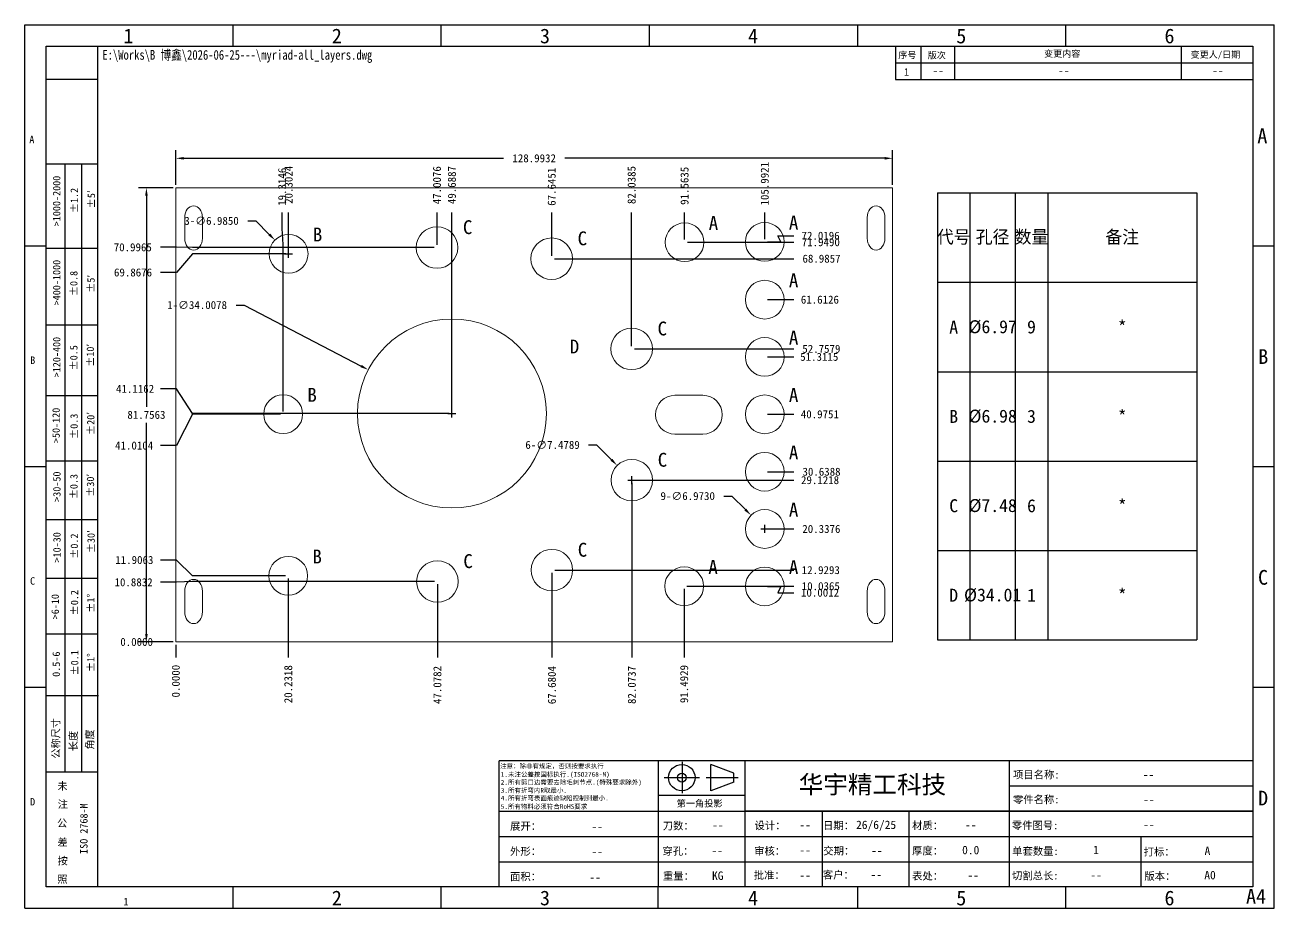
# Model space of a CAD drawing. Header units: millimetres. Extents: x -6 to 399, y -25 to 134.
# Drawn here: x 174.5 to 399.3, y -24.7 to 134.3 of the extents above; entities that cross this region are included whole.
import ezdxf
from ezdxf.enums import TextEntityAlignment as Align

# ---------------------------------------------------------------- set-up
doc = ezdxf.new("R2010")
doc.units = ezdxf.units.MM
doc.header["$MEASUREMENT"] = 0
doc.layers.add('background', color=7, linetype='Continuous', lineweight=0)
doc.layers.add('DIM', color=4, linetype='Continuous')
doc.layers.add('text', color=3, linetype='Continuous')
doc.styles.add('sun-style', font='simfang.ttf', dxfattribs={"width": 0.8})
doc.dimstyles.get("Standard").update_dxf_attribs({"dimtxt": 0.18, "dimasz": 0.18, "dimexe": 0.18, "dimexo": 0.0625, "dimgap": 0.09, "dimtad": 0, "dimtih": 1, "dimtoh": 1, "dimdec": 4, "dimzin": 0, "dimdsep": 46, "dimtxsty": 'Standard', "dimcen": 0.09, "dimadec": 0, "dimazin": 0, "dimtfac": 1, "dimtdec": 4, "dimtofl": 0, "dimtmove": 0, "dimatfit": 3, "dimfxl": 0, "dimtolj": 1, "dimtzin": 0, "dimarcsym": 0})

# ---------------------------------------------------------------- blocks, each defined once
blk = doc.blocks.new('*D40')
at = {"layer": 'Defpoints', "color": 0, "transparency": 16777216}
for p in [(305.14, 46), (310.07, 41.07)]:
    blk.add_point(p, dxfattribs=at)
at = {"layer": 'DIM', "color": 0, "lineweight": -2, "transparency": 16777216}
for p, q in [((300.25, 49.45), (301.69, 49.45)), ((301.69, 49.45), (304.12, 47.02)), ((306.89, 43.53), (308.33, 43.53)), ((307.61, 42.81), (307.61, 44.25))]:
    blk.add_line(p, q, dxfattribs=at)
at = {"layer": 'DIM', "color": 0, "transparency": 16777216}
blk.add_solid([(304.29, 47.19), (303.95, 46.85), (305.14, 46)], dxfattribs=at)
at = {"layer": 'DIM', "color": 0, "transparency": 16777216, "insert": (293.74, 49.45), "char_height": 1.44, "attachment_point": 5}
blk.add_mtext('\\A1;9-∅6.9730', dxfattribs=at)
blk = doc.blocks.new('*D41')
at = {"layer": 'Defpoints', "color": 0, "transparency": 16777216}
for p in [(219.45, 95.53), (224.39, 90.59)]:
    blk.add_point(p, dxfattribs=at)
at = {"layer": 'DIM', "color": 0, "lineweight": -2, "transparency": 16777216}
for p, q in [((214.55, 98.99), (215.99, 98.99)), ((215.99, 98.99), (218.43, 96.55)), ((221.2, 93.06), (222.64, 93.06)), ((221.92, 92.34), (221.92, 93.78))]:
    blk.add_line(p, q, dxfattribs=at)
at = {"layer": 'DIM', "color": 0, "transparency": 16777216}
blk.add_solid([(218.6, 96.72), (218.26, 96.38), (219.45, 95.53)], dxfattribs=at)
at = {"layer": 'DIM', "color": 0, "transparency": 16777216, "insert": (208.04, 98.99), "char_height": 1.44, "attachment_point": 5}
blk.add_mtext('\\A1;3-∅6.9850', dxfattribs=at)
blk = doc.blocks.new('*D42')
at = {"layer": 'Defpoints', "color": 0, "transparency": 16777216}
for p in [(281.04, 54.96), (286.33, 49.67)]:
    blk.add_point(p, dxfattribs=at)
at = {"layer": 'DIM', "color": 0, "lineweight": -2, "transparency": 16777216}
for p, q in [((275.9, 58.66), (277.34, 58.66)), ((277.34, 58.66), (280.03, 55.98)), ((282.97, 52.32), (284.41, 52.32)), ((283.69, 51.6), (283.69, 53.04))]:
    blk.add_line(p, q, dxfattribs=at)
at = {"layer": 'DIM', "color": 0, "transparency": 16777216}
blk.add_solid([(280.2, 56.15), (279.86, 55.81), (281.04, 54.96)], dxfattribs=at)
at = {"layer": 'DIM', "color": 0, "transparency": 16777216, "insert": (269.42, 58.66), "char_height": 1.44, "attachment_point": 5}
blk.add_mtext('\\A1;6-∅7.4789', dxfattribs=at)
blk = doc.blocks.new('*D43')
at = {"layer": 'Defpoints', "color": 0, "transparency": 16777216}
for p in [(236.23, 72.19), (266.37, 56.43)]:
    blk.add_point(p, dxfattribs=at)
at = {"layer": 'DIM', "color": 0, "lineweight": -2, "transparency": 16777216}
for p, q in [((212.5, 83.83), (213.94, 83.83)), ((213.94, 83.83), (234.96, 72.85)), ((250.58, 64.31), (252.02, 64.31)), ((251.3, 63.59), (251.3, 65.03))]:
    blk.add_line(p, q, dxfattribs=at)
at = {"layer": 'DIM', "color": 0, "transparency": 16777216}
blk.add_solid([(235.07, 73.07), (234.85, 72.64), (236.23, 72.19)], dxfattribs=at)
at = {"layer": 'DIM', "color": 0, "transparency": 16777216, "insert": (205.44, 83.83), "char_height": 1.44, "attachment_point": 5}
blk.add_mtext('\\A1;1-∅34.0078', dxfattribs=at)
blk = doc.blocks.new('*D44')
at = {"layer": 'Defpoints', "color": 0, "transparency": 16777216}
for p in [(251.3, 100.47), (251.3, 64.31), (201.61, 23.19)]:
    blk.add_point(p, dxfattribs=at)
at = {"layer": 'DIM', "color": 0, "lineweight": -2, "transparency": 16777216}
blk.add_line((251.3, 64.81), (251.3, 100.47), dxfattribs=at)
at = {"layer": 'DIM', "color": 0, "transparency": 16777216, "insert": (251.3, 105.44), "char_height": 1.44, "attachment_point": 5, "rotation": 90}
blk.add_mtext('\\A1;49.6887', dxfattribs=at)
blk = doc.blocks.new('*D45')
at = {"layer": 'Defpoints', "color": 0, "transparency": 16777216}
for p in [(248.69, 34.08), (201.61, 23.19), (248.69, 20.42)]:
    blk.add_point(p, dxfattribs=at)
at = {"layer": 'DIM', "color": 0, "lineweight": -2, "transparency": 16777216}
blk.add_line((248.69, 33.58), (248.69, 20.42), dxfattribs=at)
at = {"layer": 'DIM', "color": 0, "transparency": 16777216, "insert": (248.69, 15.45), "char_height": 1.44, "attachment_point": 5, "rotation": 90}
blk.add_mtext('\\A1;47.0782', dxfattribs=at)
blk = doc.blocks.new('*D46')
at = {"layer": 'Defpoints', "color": 0, "transparency": 16777216}
for p in [(248.62, 100.47), (248.62, 94.19), (201.61, 23.19)]:
    blk.add_point(p, dxfattribs=at)
at = {"layer": 'DIM', "color": 0, "lineweight": -2, "transparency": 16777216}
blk.add_line((248.62, 94.69), (248.62, 100.47), dxfattribs=at)
at = {"layer": 'DIM', "color": 0, "transparency": 16777216, "insert": (248.62, 105.41), "char_height": 1.44, "attachment_point": 5, "rotation": 90}
blk.add_mtext('\\A1;47.0076', dxfattribs=at)
blk = doc.blocks.new('*D47')
at = {"layer": 'Defpoints', "color": 0, "transparency": 16777216}
for p in [(269.26, 100.47), (269.26, 92.18), (201.61, 23.19)]:
    blk.add_point(p, dxfattribs=at)
at = {"layer": 'DIM', "color": 0, "lineweight": -2, "transparency": 16777216}
blk.add_line((269.26, 92.68), (269.26, 100.47), dxfattribs=at)
at = {"layer": 'DIM', "color": 0, "transparency": 16777216, "insert": (269.26, 105.13), "char_height": 1.44, "attachment_point": 5, "rotation": 90}
blk.add_mtext('\\A1;67.6451', dxfattribs=at)
blk = doc.blocks.new('*D48')
at = {"layer": 'Defpoints', "color": 0, "transparency": 16777216}
for p in [(269.3, 36.12), (201.61, 23.19), (269.3, 20.42)]:
    blk.add_point(p, dxfattribs=at)
at = {"layer": 'DIM', "color": 0, "lineweight": -2, "transparency": 16777216}
blk.add_line((269.3, 35.62), (269.3, 20.42), dxfattribs=at)
at = {"layer": 'DIM', "color": 0, "transparency": 16777216, "insert": (269.3, 15.42), "char_height": 1.44, "attachment_point": 5, "rotation": 90}
blk.add_mtext('\\A1;67.6804', dxfattribs=at)
blk = doc.blocks.new('*D49')
at = {"layer": 'Defpoints', "color": 0, "transparency": 16777216}
for p in [(283.65, 100.47), (283.65, 75.95), (201.61, 23.19)]:
    blk.add_point(p, dxfattribs=at)
at = {"layer": 'DIM', "color": 0, "lineweight": -2, "transparency": 16777216}
blk.add_line((283.65, 76.45), (283.65, 100.47), dxfattribs=at)
at = {"layer": 'DIM', "color": 0, "transparency": 16777216, "insert": (283.65, 105.44), "char_height": 1.44, "attachment_point": 5, "rotation": 90}
blk.add_mtext('\\A1;82.0385', dxfattribs=at)
blk = doc.blocks.new('*D50')
at = {"layer": 'Defpoints', "color": 0, "transparency": 16777216}
for p in [(283.69, 52.32), (201.61, 23.19), (283.69, 20.42)]:
    blk.add_point(p, dxfattribs=at)
at = {"layer": 'DIM', "color": 0, "lineweight": -2, "transparency": 16777216}
blk.add_line((283.69, 51.82), (283.69, 20.42), dxfattribs=at)
at = {"layer": 'DIM', "color": 0, "transparency": 16777216, "insert": (283.69, 15.45), "char_height": 1.44, "attachment_point": 5, "rotation": 90}
blk.add_mtext('\\A1;82.0737', dxfattribs=at)
blk = doc.blocks.new('*D51')
at = {"layer": 'Defpoints', "color": 0, "transparency": 16777216}
for p in [(221.92, 100.47), (221.92, 93.06), (201.61, 23.19)]:
    blk.add_point(p, dxfattribs=at)
at = {"layer": 'DIM', "color": 0, "lineweight": -2, "transparency": 16777216}
blk.add_line((221.92, 93.56), (221.92, 100.47), dxfattribs=at)
at = {"layer": 'DIM', "color": 0, "transparency": 16777216, "insert": (221.92, 105.48), "char_height": 1.44, "attachment_point": 5, "rotation": 90}
blk.add_mtext('\\A1;20.3024', dxfattribs=at)
blk = doc.blocks.new('*D52')
at = {"layer": 'Defpoints', "color": 0, "transparency": 16777216}
for p in [(221.85, 35.1), (201.61, 23.19), (221.85, 20.42)]:
    blk.add_point(p, dxfattribs=at)
at = {"layer": 'DIM', "color": 0, "lineweight": -2, "transparency": 16777216}
blk.add_line((221.85, 34.6), (221.85, 20.42), dxfattribs=at)
at = {"layer": 'DIM', "color": 0, "transparency": 16777216, "insert": (221.85, 15.59), "char_height": 1.44, "attachment_point": 5, "rotation": 90}
blk.add_mtext('\\A1;20.2318', dxfattribs=at)
blk = doc.blocks.new('*D53')
at = {"layer": 'Defpoints', "color": 0, "transparency": 16777216}
for p in [(220.75, 100.47), (220.93, 64.2), (201.61, 23.19)]:
    blk.add_point(p, dxfattribs=at)
at = {"layer": 'DIM', "color": 0, "lineweight": -2, "transparency": 16777216}
for p, q in [((220.75, 97.59), (220.75, 100.47)), ((220.93, 94.71), (220.75, 97.59)), ((220.93, 64.7), (220.93, 94.71))]:
    blk.add_line(p, q, dxfattribs=at)
at = {"layer": 'DIM', "color": 0, "transparency": 16777216, "insert": (220.75, 105.13), "char_height": 1.44, "attachment_point": 5, "rotation": 90}
blk.add_mtext('\\A1;19.3146', dxfattribs=at)
blk = doc.blocks.new('*D54')
at = {"layer": 'Defpoints', "color": 0, "transparency": 16777216}
for p in [(293.11, 33.23), (201.61, 23.19), (293.11, 20.42)]:
    blk.add_point(p, dxfattribs=at)
at = {"layer": 'DIM', "color": 0, "lineweight": -2, "transparency": 16777216}
blk.add_line((293.11, 32.73), (293.11, 20.42), dxfattribs=at)
at = {"layer": 'DIM', "color": 0, "transparency": 16777216, "insert": (293.11, 15.62), "char_height": 1.44, "attachment_point": 5, "rotation": 90}
blk.add_mtext('\\A1;91.4929', dxfattribs=at)
blk = doc.blocks.new('*D55')
at = {"layer": 'Defpoints', "color": 0, "transparency": 16777216}
for p in [(293.18, 100.47), (293.18, 95.14), (201.61, 23.19)]:
    blk.add_point(p, dxfattribs=at)
at = {"layer": 'DIM', "color": 0, "lineweight": -2, "transparency": 16777216}
blk.add_line((293.18, 95.64), (293.18, 100.47), dxfattribs=at)
at = {"layer": 'DIM', "color": 0, "transparency": 16777216, "insert": (293.18, 105.3), "char_height": 1.44, "attachment_point": 5, "rotation": 90}
blk.add_mtext('\\A1;91.5635', dxfattribs=at)
blk = doc.blocks.new('*D56')
at = {"layer": 'Defpoints', "color": 0, "transparency": 16777216}
for p in [(307.61, 100.47), (307.61, 95.21), (201.61, 23.19)]:
    blk.add_point(p, dxfattribs=at)
at = {"layer": 'DIM', "color": 0, "lineweight": -2, "transparency": 16777216}
blk.add_line((307.61, 95.71), (307.61, 100.47), dxfattribs=at)
at = {"layer": 'DIM', "color": 0, "transparency": 16777216, "insert": (307.61, 105.68), "char_height": 1.44, "attachment_point": 5, "rotation": 90}
blk.add_mtext('\\A1;105.9921', dxfattribs=at)
blk = doc.blocks.new('*D57')
at = {"layer": 'Defpoints', "color": 0, "transparency": 16777216}
for p in [(201.61, 23.19), (201.61, 23.19), (201.61, 20.42)]:
    blk.add_point(p, dxfattribs=at)
at = {"layer": 'DIM', "color": 0, "lineweight": -2, "transparency": 16777216}
blk.add_line((201.61, 22.69), (201.61, 20.42), dxfattribs=at)
at = {"layer": 'DIM', "color": 0, "transparency": 16777216, "insert": (201.61, 16.14), "char_height": 1.44, "attachment_point": 5, "rotation": 90}
blk.add_mtext('\\A1;0.0000', dxfattribs=at)
blk = doc.blocks.new('*D58')
at = {"layer": 'Defpoints', "color": 0, "transparency": 16777216}
for p in [(307.61, 64.17), (312.86, 64.17), (201.61, 23.19)]:
    blk.add_point(p, dxfattribs=at)
at = {"layer": 'DIM', "color": 0, "lineweight": -2, "transparency": 16777216}
blk.add_line((308.11, 64.17), (312.86, 64.17), dxfattribs=at)
at = {"layer": 'DIM', "color": 0, "transparency": 16777216, "insert": (317.53, 64.17), "char_height": 1.44, "attachment_point": 5}
blk.add_mtext('\\A1;40.9751', dxfattribs=at)
blk = doc.blocks.new('*D59')
at = {"layer": 'Defpoints', "color": 0, "transparency": 16777216}
for p in [(220.93, 64.2), (198.84, 58.54), (201.61, 23.19)]:
    blk.add_point(p, dxfattribs=at)
at = {"layer": 'DIM', "color": 0, "lineweight": -2, "transparency": 16777216}
for p, q in [((204.6, 64.2), (201.72, 58.54)), ((220.43, 64.2), (204.6, 64.2)), ((201.72, 58.54), (198.84, 58.54))]:
    blk.add_line(p, q, dxfattribs=at)
at = {"layer": 'DIM', "color": 0, "transparency": 16777216, "insert": (194.11, 58.54), "char_height": 1.44, "attachment_point": 5}
blk.add_mtext('\\A1;41.0104', dxfattribs=at)
blk = doc.blocks.new('*D60')
at = {"layer": 'Defpoints', "color": 0, "transparency": 16777216}
for p in [(198.84, 68.75), (251.3, 64.31), (201.61, 23.19)]:
    blk.add_point(p, dxfattribs=at)
at = {"layer": 'DIM', "color": 0, "lineweight": -2, "transparency": 16777216}
for p, q in [((201.72, 68.75), (198.84, 68.75)), ((204.6, 64.31), (201.72, 68.75)), ((250.8, 64.31), (204.6, 64.31))]:
    blk.add_line(p, q, dxfattribs=at)
at = {"layer": 'DIM', "color": 0, "transparency": 16777216, "insert": (194.28, 68.75), "char_height": 1.44, "attachment_point": 5}
blk.add_mtext('\\A1;41.1162', dxfattribs=at)
blk = doc.blocks.new('*D61')
at = {"layer": 'Defpoints', "color": 0, "transparency": 16777216}
for p in [(307.61, 53.83), (312.86, 53.83), (201.61, 23.19)]:
    blk.add_point(p, dxfattribs=at)
at = {"layer": 'DIM', "color": 0, "lineweight": -2, "transparency": 16777216}
blk.add_line((308.11, 53.83), (312.86, 53.83), dxfattribs=at)
at = {"layer": 'DIM', "color": 0, "transparency": 16777216, "insert": (317.83, 53.83), "char_height": 1.44, "attachment_point": 5}
blk.add_mtext('\\A1;30.6388', dxfattribs=at)
blk = doc.blocks.new('*D62')
at = {"layer": 'Defpoints', "color": 0, "transparency": 16777216}
for p in [(283.69, 52.32), (312.86, 52.32), (201.61, 23.19)]:
    blk.add_point(p, dxfattribs=at)
at = {"layer": 'DIM', "color": 0, "lineweight": -2, "transparency": 16777216}
blk.add_line((284.19, 52.32), (312.86, 52.32), dxfattribs=at)
at = {"layer": 'DIM', "color": 0, "transparency": 16777216, "insert": (317.56, 52.32), "char_height": 1.44, "attachment_point": 5}
blk.add_mtext('\\A1;29.1218', dxfattribs=at)
blk = doc.blocks.new('*D63')
at = {"layer": 'Defpoints', "color": 0, "transparency": 16777216}
for p in [(307.61, 74.51), (312.86, 74.51), (201.61, 23.19)]:
    blk.add_point(p, dxfattribs=at)
at = {"layer": 'DIM', "color": 0, "lineweight": -2, "transparency": 16777216}
blk.add_line((308.11, 74.51), (312.86, 74.51), dxfattribs=at)
at = {"layer": 'DIM', "color": 0, "transparency": 16777216, "insert": (317.42, 74.51), "char_height": 1.44, "attachment_point": 5}
blk.add_mtext('\\A1;51.3115', dxfattribs=at)
blk = doc.blocks.new('*D64')
at = {"layer": 'Defpoints', "color": 0, "transparency": 16777216}
for p in [(283.65, 75.95), (312.86, 75.95), (201.61, 23.19)]:
    blk.add_point(p, dxfattribs=at)
at = {"layer": 'DIM', "color": 0, "lineweight": -2, "transparency": 16777216}
blk.add_line((284.15, 75.95), (312.86, 75.95), dxfattribs=at)
at = {"layer": 'DIM', "color": 0, "transparency": 16777216, "insert": (317.8, 75.95), "char_height": 1.44, "attachment_point": 5}
blk.add_mtext('\\A1;52.7579', dxfattribs=at)
blk = doc.blocks.new('*D65')
at = {"layer": 'Defpoints', "color": 0, "transparency": 16777216}
for p in [(307.61, 43.53), (312.86, 43.53), (201.61, 23.19)]:
    blk.add_point(p, dxfattribs=at)
at = {"layer": 'DIM', "color": 0, "lineweight": -2, "transparency": 16777216}
blk.add_line((308.11, 43.53), (312.86, 43.53), dxfattribs=at)
at = {"layer": 'DIM', "color": 0, "transparency": 16777216, "insert": (317.8, 43.53), "char_height": 1.44, "attachment_point": 5}
blk.add_mtext('\\A1;20.3376', dxfattribs=at)
blk = doc.blocks.new('*D66')
at = {"layer": 'Defpoints', "color": 0, "transparency": 16777216}
for p in [(269.3, 36.12), (312.86, 36.12), (201.61, 23.19)]:
    blk.add_point(p, dxfattribs=at)
at = {"layer": 'DIM', "color": 0, "lineweight": -2, "transparency": 16777216}
blk.add_line((269.8, 36.12), (312.86, 36.12), dxfattribs=at)
at = {"layer": 'DIM', "color": 0, "transparency": 16777216, "insert": (317.7, 36.12), "char_height": 1.44, "attachment_point": 5}
blk.add_mtext('\\A1;12.9293', dxfattribs=at)
blk = doc.blocks.new('*D67')
at = {"layer": 'Defpoints', "color": 0, "transparency": 16777216}
for p in [(307.61, 84.81), (312.86, 84.81), (201.61, 23.19)]:
    blk.add_point(p, dxfattribs=at)
at = {"layer": 'DIM', "color": 0, "lineweight": -2, "transparency": 16777216}
blk.add_line((308.11, 84.81), (312.86, 84.81), dxfattribs=at)
at = {"layer": 'DIM', "color": 0, "transparency": 16777216, "insert": (317.53, 84.81), "char_height": 1.44, "attachment_point": 5}
blk.add_mtext('\\A1;61.6126', dxfattribs=at)
blk = doc.blocks.new('*D68')
at = {"layer": 'Defpoints', "color": 0, "transparency": 16777216}
for p in [(198.84, 37.94), (221.85, 35.1), (201.61, 23.19)]:
    blk.add_point(p, dxfattribs=at)
at = {"layer": 'DIM', "color": 0, "lineweight": -2, "transparency": 16777216}
for p, q in [((201.72, 37.94), (198.84, 37.94)), ((204.6, 35.1), (201.72, 37.94)), ((221.35, 35.1), (204.6, 35.1))]:
    blk.add_line(p, q, dxfattribs=at)
at = {"layer": 'DIM', "color": 0, "transparency": 16777216, "insert": (194.15, 37.94), "char_height": 1.44, "attachment_point": 5}
blk.add_mtext('\\A1;11.9063', dxfattribs=at)
blk = doc.blocks.new('*D69')
at = {"layer": 'Defpoints', "color": 0, "transparency": 16777216}
for p in [(198.84, 33.93), (248.69, 34.08), (201.61, 23.19)]:
    blk.add_point(p, dxfattribs=at)
at = {"layer": 'DIM', "color": 0, "lineweight": -2, "transparency": 16777216}
for p, q in [((201.72, 33.93), (198.84, 33.93)), ((204.6, 34.08), (201.72, 33.93)), ((248.19, 34.08), (204.6, 34.08))]:
    blk.add_line(p, q, dxfattribs=at)
at = {"layer": 'DIM', "color": 0, "transparency": 16777216, "insert": (194.01, 33.93), "char_height": 1.44, "attachment_point": 5}
blk.add_mtext('\\A1;10.8832', dxfattribs=at)
blk = doc.blocks.new('*D70')
at = {"layer": 'Defpoints', "color": 0, "transparency": 16777216}
for p in [(293.11, 33.23), (312.86, 33.23), (201.61, 23.19)]:
    blk.add_point(p, dxfattribs=at)
at = {"layer": 'DIM', "color": 0, "lineweight": -2, "transparency": 16777216}
blk.add_line((293.61, 33.23), (312.86, 33.23), dxfattribs=at)
at = {"layer": 'DIM', "color": 0, "transparency": 16777216, "insert": (317.7, 33.23), "char_height": 1.44, "attachment_point": 5}
blk.add_mtext('\\A1;10.0365', dxfattribs=at)
blk = doc.blocks.new('*D71')
at = {"layer": 'Defpoints', "color": 0, "transparency": 16777216}
for p in [(307.61, 33.2), (312.86, 32.06), (201.61, 23.19)]:
    blk.add_point(p, dxfattribs=at)
at = {"layer": 'DIM', "color": 0, "lineweight": -2, "transparency": 16777216}
for p, q in [((308.11, 33.2), (310.49, 33.2)), ((310.49, 33.2), (309.98, 32.06)), ((309.98, 32.06), (312.86, 32.06))]:
    blk.add_line(p, q, dxfattribs=at)
at = {"layer": 'DIM', "color": 0, "transparency": 16777216, "insert": (317.56, 32.06), "char_height": 1.44, "attachment_point": 5}
blk.add_mtext('\\A1;10.0012', dxfattribs=at)
blk = doc.blocks.new('*D72')
at = {"layer": 'Defpoints', "color": 0, "transparency": 16777216}
for p in [(269.26, 92.18), (312.86, 92.18), (201.61, 23.19)]:
    blk.add_point(p, dxfattribs=at)
at = {"layer": 'DIM', "color": 0, "lineweight": -2, "transparency": 16777216}
blk.add_line((269.76, 92.18), (312.86, 92.18), dxfattribs=at)
at = {"layer": 'DIM', "color": 0, "transparency": 16777216, "insert": (317.83, 92.18), "char_height": 1.44, "attachment_point": 5}
blk.add_mtext('\\A1;68.9857', dxfattribs=at)
blk = doc.blocks.new('*D73')
at = {"layer": 'Defpoints', "color": 0, "transparency": 16777216}
for p in [(221.92, 93.06), (198.84, 89.7), (201.61, 23.19)]:
    blk.add_point(p, dxfattribs=at)
at = {"layer": 'DIM', "color": 0, "lineweight": -2, "transparency": 16777216}
for p, q in [((204.6, 93.06), (201.72, 89.7)), ((221.42, 93.06), (204.6, 93.06)), ((201.72, 89.7), (198.84, 89.7))]:
    blk.add_line(p, q, dxfattribs=at)
at = {"layer": 'DIM', "color": 0, "transparency": 16777216, "insert": (193.91, 89.7), "char_height": 1.44, "attachment_point": 5}
blk.add_mtext('\\A1;69.8676', dxfattribs=at)
blk = doc.blocks.new('*D74')
at = {"layer": 'Defpoints', "color": 0, "transparency": 16777216}
for p in [(198.84, 94.23), (248.62, 94.19), (201.61, 23.19)]:
    blk.add_point(p, dxfattribs=at)
at = {"layer": 'DIM', "color": 0, "lineweight": -2, "transparency": 16777216}
for p, q in [((201.72, 94.23), (198.84, 94.23)), ((204.6, 94.19), (201.72, 94.23)), ((248.12, 94.19), (204.6, 94.19))]:
    blk.add_line(p, q, dxfattribs=at)
at = {"layer": 'DIM', "color": 0, "transparency": 16777216, "insert": (193.87, 94.23), "char_height": 1.44, "attachment_point": 5}
blk.add_mtext('\\A1;70.9965', dxfattribs=at)
blk = doc.blocks.new('*D75')
at = {"layer": 'Defpoints', "color": 0, "transparency": 16777216}
for p in [(293.18, 95.14), (312.86, 95.14), (201.61, 23.19)]:
    blk.add_point(p, dxfattribs=at)
at = {"layer": 'DIM', "color": 0, "lineweight": -2, "transparency": 16777216}
blk.add_line((293.68, 95.14), (312.86, 95.14), dxfattribs=at)
at = {"layer": 'DIM', "color": 0, "transparency": 16777216, "insert": (317.7, 95.14), "char_height": 1.44, "attachment_point": 5}
blk.add_mtext('\\A1;71.9490', dxfattribs=at)
blk = doc.blocks.new('*D76')
at = {"layer": 'Defpoints', "color": 0, "transparency": 16777216}
for p in [(307.61, 95.21), (312.86, 96.31), (201.61, 23.19)]:
    blk.add_point(p, dxfattribs=at)
at = {"layer": 'DIM', "color": 0, "lineweight": -2, "transparency": 16777216}
for p, q in [((308.11, 95.21), (310.49, 95.21)), ((310.49, 95.21), (309.98, 96.31)), ((309.98, 96.31), (312.86, 96.31))]:
    blk.add_line(p, q, dxfattribs=at)
at = {"layer": 'DIM', "color": 0, "transparency": 16777216, "insert": (317.66, 96.31), "char_height": 1.44, "attachment_point": 5}
blk.add_mtext('\\A1;72.0196', dxfattribs=at)
blk = doc.blocks.new('*D77')
at = {"layer": 'Defpoints', "color": 0, "transparency": 16777216}
for p in [(198.84, 23.19), (201.61, 23.19), (201.61, 23.19)]:
    blk.add_point(p, dxfattribs=at)
at = {"layer": 'DIM', "color": 0, "lineweight": -2, "transparency": 16777216}
blk.add_line((201.11, 23.19), (198.84, 23.19), dxfattribs=at)
at = {"layer": 'DIM', "color": 0, "transparency": 16777216, "insert": (194.56, 23.19), "char_height": 1.44, "attachment_point": 5}
blk.add_mtext('\\A1;0.0000', dxfattribs=at)
blk = doc.blocks.new('星海钣金-A4-CAD')
for p, q in [((0, 0), (0, 210)), ((0, 210), (297, 210)), ((49.5, 205), (49.5, 210)), ((99, 205), (99, 210)), ((148.5, 205), (148.5, 210)), ((198, 205), (198, 210)), ((247.5, 205), (247.5, 210)), ((297, 0), (297, 210)), ((5, 5), (5, 205)), ((5, 205), (292, 205)), ((17.33, 5), (17.33, 205)), ((207, 205), (207, 197)), ((213, 205), (213, 197)), ((221, 205), (221, 197)), ((274.95, 205), (274.95, 197)), ((292, 205), (292, 5)), ((207, 201), (292, 201)), ((17.33, 197), (5, 197)), ((207, 197), (292, 197)), ((17.33, 176.93), (5, 176.93)), ((9.54, 32.37), (9.54, 176.93)), ((13.5, 32.37), (13.5, 176.93)), ((0, 157.5), (5, 157.5)), ((292, 157.5), (297, 157.5)), ((17.33, 156.88), (5, 156.88)), ((17.33, 138.61), (5, 138.61)), ((17.33, 121.83), (5, 121.83)), ((0, 105), (5, 105)), ((17.33, 106.26), (5, 106.26)), ((292, 105), (297, 105)), ((17.33, 92.31), (5, 92.31)), ((17.33, 78.36), (5, 78.36)), ((5, 65.21), (17.33, 65.21)), ((0, 52.5), (5, 52.5)), ((292, 52.5), (297, 52.5)), ((17.47, 50.46), (5, 50.46)), ((292, 35), (112.72, 35)), ((112.72, 5), (112.72, 35)), ((150.6, 35), (150.6, 5)), ((156.27, 34.78), (156.27, 27.33)), ((163.06, 27.87), (163.06, 34.14)), ((168.57, 32.05), (163.06, 34.14)), ((171.13, 35), (171.13, 5)), ((234.13, 5), (234.13, 35)), ((5, 32.37), (17.33, 32.37)), ((151.99, 31.01), (160.36, 31.01)), ((162.01, 31.01), (169.61, 31.01)), ((168.57, 29.96), (163.06, 27.87)), ((168.57, 29.96), (168.57, 32.05)), ((150.6, 26.83), (171.13, 26.83)), ((292, 29), (234.13, 29)), ((112.72, 23), (292, 23)), ((292, 23), (171.13, 23)), ((189.59, 23), (189.59, 5)), ((210.13, 23), (210.13, 5)), ((112.72, 17), (292, 17)), ((265.3, 17), (265.3, 5)), ((112.72, 11), (292, 11)), ((292, 5), (5, 5)), ((49.5, 0), (49.5, 5)), ((99, 0), (99, 5)), ((150.6, 0), (150.6, 5)), ((198, 0), (198, 5)), ((247.5, 0), (247.5, 5)), ((0, 0), (297, 0))]:
    blk.add_line(p, q)
for radius in [3.14, 1.05]:
    blk.add_circle((156.18, 31.01), radius)
at = {"color": 1, "lineweight": -2, "style": 'sun-style'}
for tag, p in [('设变', (217.15, 198.12)), ('设变内容', (246.99, 198.12)), ('变更人', (283.65, 198.12)), ('项目名称', (267.16, 30.73)), ('零件名称', (267.25, 24.78)), ('折弯刀数', (164.74, 18.72)), ('设计', (185.48, 18.79)), ('日期', (202.38, 18.79)), ('材质', (224.88, 18.79)), ('零件图号', (267.21, 18.91)), ('展开尺寸', (136.04, 18.41)), ('穿孔次数', (164.6, 12.64)), ('审核', (185.48, 12.79)), ('交期', (202.55, 12.69)), ('厚度', (224.88, 12.79)), ('数量', (254.68, 12.83)), ('打标号', (281.17, 12.61)), ('外形尺寸', (136.04, 12.41)), ('重量', (164.72, 6.69)), ('批准', (185.48, 6.79)), ('客户', (202.43, 6.97)), ('表面处理', (225.44, 6.79)), ('切割长度', (254.68, 6.84)), ('版本', (281.79, 6.83)), ('面积', (135.55, 6.34))]:
    blk.add_attdef(tag, text='', height=2, dxfattribs=at).set_placement(p, align=Align.CENTER)
at = {"layer": 'text', "lineweight": -2, "style": 'sun-style'}
for s, height, p in [('1', 3.5, (23.41, 205.64)), ('2', 3.5, (72.97, 205.64)), ('3', 3.5, (122.45, 205.64)), ('4', 3.5, (171.94, 205.64)), ('5', 3.5, (221.45, 205.64)), ('6', 3.5, (270.95, 205.64)), ('序号', 1.54, (207.65, 202.06)), ('版次', 1.54, (214.67, 202.03)), ('变更内容', 1.54, (242.34, 202.41)), ('变更人/日期', 1.54, (277.15, 202.19)), ('1', 1.8, (209, 197.93)), ('A', 3.5, (293.03, 181.89)), ('A', 1.77, (1.03, 181.89)), ('B', 1.77, (1.25, 129.39)), ('B', 3.5, (293.25, 129.39)), ('C', 3.5, (293.2, 76.89)), ('C', 1.77, (1.2, 76.89)), ('注意：除非有规定，否则按要求执行', 1.1, (112.98, 33.22)), ('项目名称:', 1.8, (234.95, 30.81)), ('未', 1.77, (7.72, 28.11)), ('2.所有剪口边需要去除毛刺节点.(特殊要求除外)', 1.1, (113.13, 29.36)), ('1.未注公差按国标执行.(ISO2768-M)', 1.1, (113.13, 31.23)), ('华宇精工科技', 4.285, (183.98, 27.23)), ('3.所有折弯内R取最小.', 1.1, (113.13, 27.43)), ('4.所有折弯表面痕迹缺陷控制到最小.', 1.1, (113.13, 25.6)), ('零件名称:', 1.8, (234.93, 24.9)), ('D', 3.5, (293.22, 24.39)), ('D', 1.77, (1.22, 24.39)), ('注', 1.77, (7.79, 23.79)), ('5.所有物料必须符合RoHS要求', 1.1, (113.13, 23.6)), ('第一角投影', 1.563, (154.95, 24.08)), ('公', 1.77, (7.65, 19.3)), ('展开：', 1.8, (115.34, 18.58)), ('刀数：', 1.8, (151.65, 18.65)), ('设计：', 1.8, (173.49, 18.71)), ('日期：', 1.8, (189.77, 18.72)), ('材质：', 1.8, (210.94, 18.72)), ('零件图号:', 1.8, (234.67, 18.74)), ('差', 1.77, (7.74, 14.76)), ('按', 1.77, (7.76, 10.33)), ('外形：', 1.8, (115.34, 12.58)), ('穿孔：', 1.8, (151.58, 12.65)), ('审核：', 1.8, (173.38, 12.66)), ('交期：', 1.8, (189.82, 12.7)), ('厚度：', 1.8, (210.94, 12.72)), ('单套数量:', 1.8, (234.74, 12.61)), ('打标：', 1.8, (266, 12.46)), ('批准：', 1.8, (173.29, 6.91)), ('客户：', 1.8, (189.71, 6.98)), ('照', 1.77, (7.7, 5.98)), ('面积：', 1.8, (115.34, 6.58)), ('重量：', 1.8, (151.7, 6.7)), ('表处：', 1.8, (210.94, 6.72)), ('切割总长:', 1.8, (234.7, 6.8)), ('版本：', 1.8, (266.18, 6.68)), ('2', 3.5, (72.97, 0.64)), ('3', 3.5, (122.45, 0.64)), ('4', 3.5, (171.94, 0.64)), ('5', 3.5, (221.45, 0.64)), ('6', 3.5, (270.95, 0.64)), ('A4', 3.5, (290.35, 1.05)), ('1', 1.77, (23.41, 0.64))]:
    blk.add_text(s, height=height, dxfattribs=at).set_placement(p)
for s, p in [('>1000-2000', (8.4, 162.13)), ('±1.2', (12.6, 165.25)), ('±5′', (16.66, 166.41)), ('>400-1000', (8.4, 143.33)), ('±0.8', (12.48, 145.51)), ('±5′', (16.56, 146.32)), ('>120-400', (8.41, 126.21)), ('±0.5', (12.48, 127.85)), ('±10′', (16.42, 128.71)), ('>50-120', (8.27, 110.57)), ('±0.3', (12.54, 111.56)), ('±20′', (16.51, 112.5)), ('>30-50', (8.46, 96.6)), ('±0.3', (12.51, 97.22)), ('±30′', (16.44, 97.8)), ('>10-30', (8.47, 82.17)), ('±30′', (16.59, 84.39)), ('±0.2', (12.61, 83.06)), ('>6-10', (8.06, 68.66)), ('±0.2', (12.65, 69.62)), ('±1°', (16.53, 70.24)), ('0.5-6', (8.31, 54.98)), ('±0.1', (12.69, 55.31)), ('±1°', (16.53, 56.1)), ('公称尺寸', (8.22, 35.55)), ('长度', (12.4, 37.32)), ('角度', (16.3, 37.67)), ('ISO 2768-M', (14.88, 12.87))]:
    blk.add_text(s, height=1.766, rotation=90, dxfattribs=at).set_placement(p)
at = {"layer": 'text', "color": 6, "insert": (18.4, 204.05), "char_height": 2.312, "width": 189.3482, "attachment_point": 1, "style": 'sun-style'}
blk.add_mtext('E:\\\\Works\\\\B 博鑫\\\\2026-06-25---\\\\myriad-all_layers.dwg', dxfattribs=at)
blk = doc.blocks.new('*D81')
at = {"layer": 'Defpoints', "color": 0, "transparency": 16777216}
for p in [(201.61, 104.95), (196.32, 23.19), (201.61, 23.19)]:
    blk.add_point(p, dxfattribs=at)
at = {"layer": 'DIM', "color": 0, "lineweight": -2, "transparency": 16777216}
for p, q in [((201.11, 104.95), (194.88, 104.95)), ((196.32, 103.51), (196.32, 65.51)), ((196.32, 24.63), (196.32, 62.63)), ((201.11, 23.19), (194.88, 23.19))]:
    blk.add_line(p, q, dxfattribs=at)
at = {"layer": 'DIM', "color": 0, "transparency": 16777216}
for points in [[(196.08, 103.51), (196.56, 103.51), (196.32, 104.95)], [(196.08, 24.63), (196.56, 24.63), (196.32, 23.19)]]:
    blk.add_solid(points, dxfattribs=at)
at = {"layer": 'DIM', "color": 0, "transparency": 16777216, "insert": (196.32, 64.07), "char_height": 1.44, "attachment_point": 5}
blk.add_mtext('\\A1;81.7563', dxfattribs=at)
blk = doc.blocks.new('*D82')
at = {"layer": 'Defpoints', "color": 0, "transparency": 16777216}
for p in [(330.61, 110.25), (201.61, 104.95), (330.61, 104.95)]:
    blk.add_point(p, dxfattribs=at)
at = {"layer": 'DIM', "color": 0, "lineweight": -2, "transparency": 16777216}
for p, q in [((201.61, 105.45), (201.61, 111.69)), ((203.05, 110.25), (260.59, 110.25)), ((329.17, 110.25), (271.63, 110.25)), ((330.61, 105.45), (330.61, 111.69))]:
    blk.add_line(p, q, dxfattribs=at)
at = {"layer": 'DIM', "color": 0, "transparency": 16777216}
for points in [[(203.05, 110.49), (203.05, 110.01), (201.61, 110.25)], [(329.17, 110.49), (329.17, 110.01), (330.61, 110.25)]]:
    blk.add_solid(points, dxfattribs=at)
at = {"layer": 'DIM', "color": 0, "transparency": 16777216, "insert": (266.11, 110.25), "char_height": 1.44, "attachment_point": 5}
blk.add_mtext('\\A1;128.9932', dxfattribs=at)

msp = doc.modelspace()

# ---------------------------------------------------------------- linework, layer by layer
at = {"layer": 'background', "color": 18, "lineweight": 0, "true_color": 0x000000}
msp.add_lwpolyline([(201.61464, 23.19418), (201.61464, 104.95044), (330.60783, 104.95044), (330.60783, 23.19418)], close=True, dxfattribs=at)
at = {"layer": 'background'}
msp.add_lwpolyline([(201.61464, 23.19418), (201.61464, 104.95044), (330.60783, 104.95044), (330.60783, 23.19418)], close=True, dxfattribs=at)
for centre, radius in [((248.62227, 94.19071), 3.73945), ((293.17811, 95.14321), 3.4865), ((307.60671, 95.21377), 3.4865), ((221.91699, 93.06182), 3.4925), ((269.25977, 92.17988), 3.73945), ((307.60671, 84.80682), 3.4865), ((251.30338, 64.31043), 17.00389), ((283.65311, 75.9521), 3.73945), ((307.60671, 74.50571), 3.4865), ((220.92922, 64.2046), 3.4925), ((307.60671, 64.16932), 3.4865), ((307.60671, 53.83293), 3.4865), ((283.68839, 52.31599), 3.73945), ((307.60671, 43.53182), 3.4865), ((221.84644, 35.10043), 3.4925), ((269.29505, 36.12349), 3.73945), ((248.69283, 34.07738), 3.73945), ((293.10755, 33.23071), 3.4865), ((307.60671, 33.19543), 3.4865)]:
    msp.add_circle(centre, radius, dxfattribs=at)
for points in [[(206.39477, 99.58821), (206.39477, 99.58821), (206.39477, 95.84876), (206.39477, 95.84876), (206.39477, 94.6846), (205.68922, 93.7321), (204.80727, 93.7321), (203.92533, 93.7321), (203.21977, 94.6846), (203.21977, 95.84876), (203.21977, 95.84876), (203.21977, 99.58821), (203.21977, 99.58821), (203.21977, 100.75238), (203.92533, 101.70488), (204.80727, 101.70488), (205.68922, 101.70488), (206.39477, 100.75238), (206.39477, 99.58821)], [(329.232, 99.58821), (329.232, 99.58821), (329.232, 95.84876), (329.232, 95.84876), (329.232, 94.6846), (328.52644, 93.7321), (327.6445, 93.7321), (326.76255, 93.7321), (326.057, 94.6846), (326.057, 95.84876), (326.057, 95.84876), (326.057, 99.58821), (326.057, 99.58821), (326.057, 100.75238), (326.76255, 101.70488), (327.6445, 101.70488), (328.52644, 101.70488), (329.232, 100.75238), (329.232, 99.58821)], [(299.95144, 64.09877), (299.95144, 62.15849), (298.39922, 60.60627), (296.45895, 60.60627), (296.45895, 60.60627), (291.4495, 60.60627), (291.4495, 60.60627), (289.50922, 60.60627), (287.957, 62.15849), (287.957, 64.09877), (287.957, 66.03904), (289.50922, 67.59127), (291.4495, 67.59127), (291.4495, 67.59127), (296.45895, 67.59127), (296.45895, 67.59127), (298.39922, 67.59127), (299.95144, 66.03905), (299.95144, 64.09877)], [(206.39477, 32.34877), (206.39477, 32.34877), (206.39477, 28.60932), (206.39477, 28.60932), (206.39477, 27.44516), (205.68922, 26.49266), (204.80727, 26.49266), (203.92533, 26.49266), (203.21977, 27.44516), (203.21977, 28.60932), (203.21977, 28.60932), (203.21977, 32.34877), (203.21977, 32.34877), (203.21977, 33.51293), (203.92533, 34.46543), (204.80727, 34.46543), (205.68922, 34.46543), (206.39477, 33.51293), (206.39477, 32.34877)], [(329.232, 32.34877), (329.232, 32.34877), (329.232, 28.60932), (329.232, 28.60932), (329.232, 27.44516), (328.52644, 26.49266), (327.6445, 26.49266), (326.76255, 26.49266), (326.057, 27.44516), (326.057, 28.60932), (326.057, 28.60932), (326.057, 32.34877), (326.057, 32.34877), (326.057, 33.51293), (326.76255, 34.46543), (327.6445, 34.46543), (328.52644, 34.46543), (329.232, 33.51293), (329.232, 32.34877)]]:
    msp.add_open_spline(points, degree=3, knots=[0, 0, 0, 0, 1, 1, 1, 2, 2, 2, 3, 3, 3, 4, 4, 4, 5, 5, 5, 6, 6, 6, 6], dxfattribs=at)
at = {"layer": 'text', "color": 3}
for p, q in [((338.69478, 104.02249), (338.69478, 23.5581)), ((338.69478, 104.02249), (385.37579, 104.02249)), ((344.5299, 104.02249), (344.5299, 23.5581)), ((352.69908, 104.02249), (352.69908, 23.5581)), ((358.53421, 104.02249), (358.53421, 23.5581)), ((385.37579, 104.02249), (385.37579, 23.5581)), ((338.69478, 87.92961), (385.37579, 87.92961)), ((338.69478, 71.83673), (385.37579, 71.83673)), ((338.69478, 55.74385), (385.37579, 55.74385)), ((338.69478, 39.65098), (385.37579, 39.65098)), ((338.69478, 23.5581), (385.37579, 23.5581))]:
    msp.add_line(p, q, dxfattribs=at)

# ---------------------------------------------------------------- block references
at = {"xscale": 0.7569190628509884, "yscale": 0.7569190628509884, "zscale": 0.7569190628509884}
msp.add_blockref('星海钣金-A4-CAD', (174.46342, -24.70013), dxfattribs=at).add_auto_attribs({'项目名称': '--', '零件名称': '--', '零件图号': '--', '材质': '--', '厚度': '0.0', '数量': '1', '表面处理': '--', '交期': '--', '展开尺寸': '--', '外形尺寸': '--', '切割长度': '--', '折弯刀数': '--', '穿孔次数': '--', '面积': '--', '重量': 'KG', '批准': '--', '审核': '--', '设计': '--', '版本': 'A0', '设变': '--', '设变内容': '--', '变更人': '--', '打标号': 'A', '日期': '26/6/25', '客户': '--'})

# ---------------------------------------------------------------- texts
at = {"layer": 'text', "color": 3}
for s, insert, char_height, attachment_point in [('C', (253.28689, 96.56745), 2.5, 7), ('A', (297.5272, 97.35918), 2.5, 7), ('A', (311.95581, 97.42974), 2.5, 7), ('B', (226.27357, 95.28161), 2.5, 7), ('C', (273.92439, 94.55662), 2.5, 7), ('代号', (341.61234, 95.97605), 2.334051, 5), ('孔径', (348.61449, 95.97605), 2.334051, 5), ('数量', (355.61664, 95.97605), 2.334051, 5), ('备注', (371.955, 95.97605), 2.334051, 5), ('A', (311.95581, 87.0228), 2.5, 7), ('A', (341.61234, 79.88317), 2.33405, 5), ('{\\fSimSun|b0|i0|c134|p2;%%c}6.97', (348.61449, 79.88317), 2.3340509, 5), ('9', (355.61664, 79.88317), 2.33405, 5), ('*', (371.955, 79.88317), 2.33405, 5), ('C', (288.31773, 78.32884), 2.5, 7), ('A', (311.95581, 76.72168), 2.5, 7), ('D', (272.51419, 75.11788), 2.5, 7), ('B', (225.28579, 66.42438), 2.5, 7), ('A', (311.95581, 66.38529), 2.5, 7), ('B', (341.61234, 63.79029), 2.33405, 5), ('{\\fSimSun|b0|i0|c134|p2;%%c}6.98', (348.61449, 63.79029), 2.3340509, 5), ('3', (355.61664, 63.79029), 2.33405, 5), ('*', (371.955, 63.79029), 2.33405, 5), ('A', (311.95581, 56.04891), 2.5, 7), ('C', (288.35301, 54.69273), 2.5, 7), ('A', (311.95581, 45.74779), 2.5, 7), ('C', (341.61234, 47.69742), 2.33405, 5), ('{\\fSimSun|b0|i0|c134|p2;%%c}7.48', (348.61449, 47.69742), 2.3340509, 5), ('6', (355.61664, 47.69742), 2.33405, 5), ('*', (371.955, 47.69742), 2.33405, 5), ('C', (273.95967, 38.50023), 2.5, 7), ('B', (226.20302, 37.32022), 2.5, 7), ('C', (253.35745, 36.45412), 2.5, 7), ('A', (297.45664, 35.44668), 2.5, 7), ('A', (311.95581, 35.41141), 2.5, 7), ('D', (341.61234, 31.60454), 2.33405, 5), ('{\\fSimSun|b0|i0|c134|p2;%%c}34.01', (348.61449, 31.60454), 2.3340509, 5), ('1', (355.61664, 31.60454), 2.33405, 5), ('*', (371.955, 31.60454), 2.33405, 5)]:
    msp.add_mtext(s, dxfattribs=dict(at, insert=insert, char_height=char_height, attachment_point=attachment_point))

# ---------------------------------------------------------------- dimensions: what is measured, and where the dimension line sits
at = {"layer": 'DIM'}
dim = msp.add_linear_dim(base=(330.60783, 110.24887), p1=(201.61464, 104.95044), p2=(330.60783, 104.95044), dimstyle='Standard', override={"dimscale": 8, "dimlfac": 1}, dxfattribs=at)
dim.commit()
dim.dimension.update_dxf_attribs({"geometry": '*D82', "text_midpoint": (266.11123, 110.24887)})
for feature_location, offset, dtype, origin, picture, middle in [((307.60671, 95.21377), (0, 5.2565), 1, (201.61464, 23.19418), '*D56', (307.60671, 105.6817)), ((221.916995, 93.061822), (0, 7.408447), 1, (201.614636, 23.194183), '*D51', (221.916995, 105.475983)), ((251.30338, 64.31043), (0, 36.15984), 1, (201.61464, 23.19418), '*D44', (251.30338, 105.4417)), ((283.65311, 75.9521), (0, 24.51817), 1, (201.61464, 23.19418), '*D49', (283.65311, 105.4417)), ((248.62227, 94.19071), (0, 6.27956), 1, (201.61464, 23.19418), '*D46', (248.62227, 105.40741)), ((293.17811, 95.14321), (0, 5.32706), 1, (201.61464, 23.19418), '*D55', (293.17811, 105.30455)), ((269.25977, 92.17988), (0, 8.29039), 1, (201.61464, 23.19418), '*D47', (269.25977, 105.13313)), ((220.92922, 64.2046), (-0.18042, 36.26567), 1, (201.61464, 23.19418), '*D53', (220.74879, 105.13313)), ((307.60671, 95.21377), (5.2565, 1.09764), 0, (201.61464, 23.19418), '*D76', (317.66321, 96.31141)), ((248.62227, 94.19071), (-49.77764, 0.03931), 0, (201.61464, 23.19418), '*D74', (193.87321, 94.23002)), ((293.17811, 95.14321), (19.68511, 0), 0, (201.61464, 23.19418), '*D75', (317.6975, 95.14321)), ((221.91699, 93.06182), (-23.07236, -3.35858), 0, (201.61464, 23.19418), '*D73', (193.90749, 89.70325)), ((269.25977, 92.17988), (43.60344, 0), 0, (201.61464, 23.19418), '*D72', (317.83464, 92.17988)), ((307.60671, 84.80682), (5.2565, 0), 0, (201.61464, 23.19418), '*D67', (317.52607, 84.80682)), ((283.65311, 75.9521), (29.21011, 0), 0, (201.61464, 23.19418), '*D64', (317.80036, 75.9521)), ((307.60671, 74.50571), (5.2565, 0), 0, (201.61464, 23.19418), '*D63', (317.42321, 74.50571)), ((251.3033847, 64.310433), (-52.4587488, 4.442685), 0, (201.6146359, 23.1941832), '*D60', (194.2846359, 68.753118)), ((220.92922, 64.2046), (-22.08458, -5.6652), 0, (201.61464, 23.19418), '*D59', (194.11321, 58.5394)), ((307.60671, 64.16932), (5.2565, 0), 0, (201.61464, 23.19418), '*D58', (317.52607, 64.16932)), ((307.606715, 53.832934), (5.2565, 0), 0, (201.614636, 23.194183), '*D61', (317.834644, 53.832934)), ((283.68839, 52.31599), (29.17483, 0), 0, (201.61464, 23.19418), '*D62', (317.56036, 52.31599)), ((283.6883858, 52.3159886), (0, -31.8918054), 1, (201.6146359, 23.1941832), '*D50', (283.6883858, 15.4527546)), ((307.60671, 43.53182), (5.2565, 0), 0, (201.61464, 23.19418), '*D65', (317.80036, 43.53182)), ((221.8464403, 35.1004333), (-23.0018044, 2.8359479), 0, (201.6146359, 23.1941832), '*D68', (194.1474931, 37.9363812)), ((269.29505, 36.12349), (43.56816, 0), 0, (201.61464, 23.19418), '*D66', (317.6975, 36.12349)), ((269.29505, 36.12349), (0, -15.6993), 1, (201.61464, 23.19418), '*D48', (269.29505, 15.41847)), ((248.69283, 34.07738), (-49.84819, -0.14514), 0, (201.61464, 23.19418), '*D69', (194.01035, 33.93223)), ((221.84644, 35.10043), (0, -14.67625), 1, (201.61464, 23.19418), '*D52', (221.84644, 15.5899)), ((293.10755, 33.23071), (19.75567, 0), 0, (201.61464, 23.19418), '*D70', (317.6975, 33.23071)), ((248.69283, 34.07738), (0, -13.65319), 1, (201.61464, 23.19418), '*D45', (248.69283, 15.45275)), ((293.10755, 33.23071), (0, -12.80653), 1, (201.61464, 23.19418), '*D54', (293.10755, 15.62418)), ((307.6067148, 33.1954328), (5.2565001, -1.1329214), 0, (201.6146359, 23.1941832), '*D71', (317.5603578, 32.0625114)), ((201.6146359155, 23.1941831695), (-2.77, 0), 0, (201.6146359155, 23.1941831695), '*D77', (194.5589216298, 23.1941831695)), ((201.6146359155, 23.1941831695), (0, -2.77), 1, (201.6146359155, 23.1941831695), '*D57', (201.6146359155, 16.1384688838))]:
    dim = msp.add_ordinate_dim(feature_location=feature_location, offset=offset, dtype=dtype, origin=origin, dimstyle='Standard', override={"dimscale": 8}, dxfattribs=at)
    dim.commit()
    dim.dimension.update_dxf_attribs({"geometry": picture, "text_midpoint": middle})
dim = msp.add_linear_dim(base=(196.3162, 23.19418), p1=(201.61464, 104.95044), p2=(201.61464, 23.19418), angle=269.9999954, dimstyle='Standard', override={"dimscale": 8, "dimlfac": 1}, dxfattribs=at)
dim.commit()
dim.dimension.update_dxf_attribs({"geometry": '*D81', "text_midpoint": (196.3162, 64.07231)})
for p1, p2, text, override, picture, middle in [((224.38656, 90.59225), (219.44742, 95.53139), '3-<>', {"dimscale": 8, "dimlfac": 1}, '*D41', (208.03574, 98.98879)), ((266.37341, 56.43474), (236.23336, 72.18613), '1-<>', {"dimscale": 8}, '*D43', (205.44112, 83.8347)), ((286.33257, 49.6718), (281.0442, 54.96018), '6-<>', {"dimscale": 8, "dimlfac": 1}, '*D42', (269.42233, 58.66204)), ((310.07204, 41.06649), (305.14139, 45.99715), '9-<>', {"dimscale": 8, "dimlfac": 1}, '*D40', (293.73564, 49.44861))]:
    dim = msp.add_diameter_dim_2p(p1=p1, p2=p2, text=text, dimstyle='Standard', override=override, dxfattribs=at)
    dim.commit()
    dim.dimension.update_dxf_attribs({"geometry": picture, "text_midpoint": middle, "dimtype": 163})

doc.saveas('drawing.dxf')
